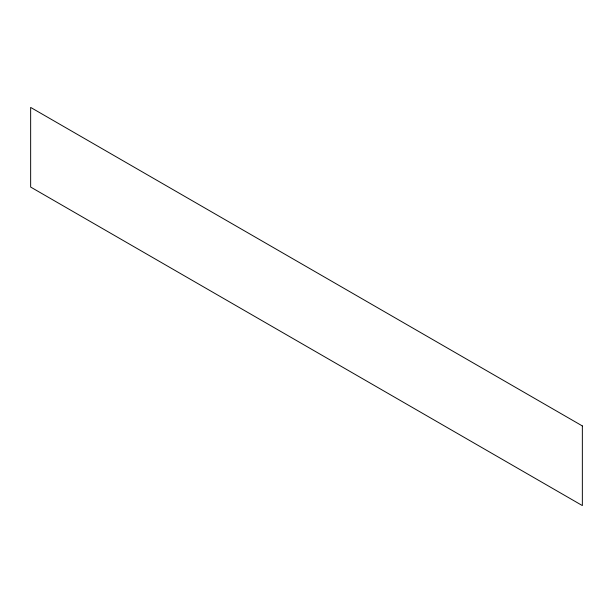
<?xml version="1.0" encoding="UTF-8"?>
<svg xmlns="http://www.w3.org/2000/svg" width="613" height="613" viewBox="0 0 613 613"><rect width="100%" height="100%" fill="white"/><g stroke="black" fill="none" stroke-linecap="round" stroke-linejoin="round"><path stroke-width="0.92" d="M582.35 425.943L30.65 107.421L30.65 187.057L582.35 505.579L582.35 425.943"/></g></svg>
